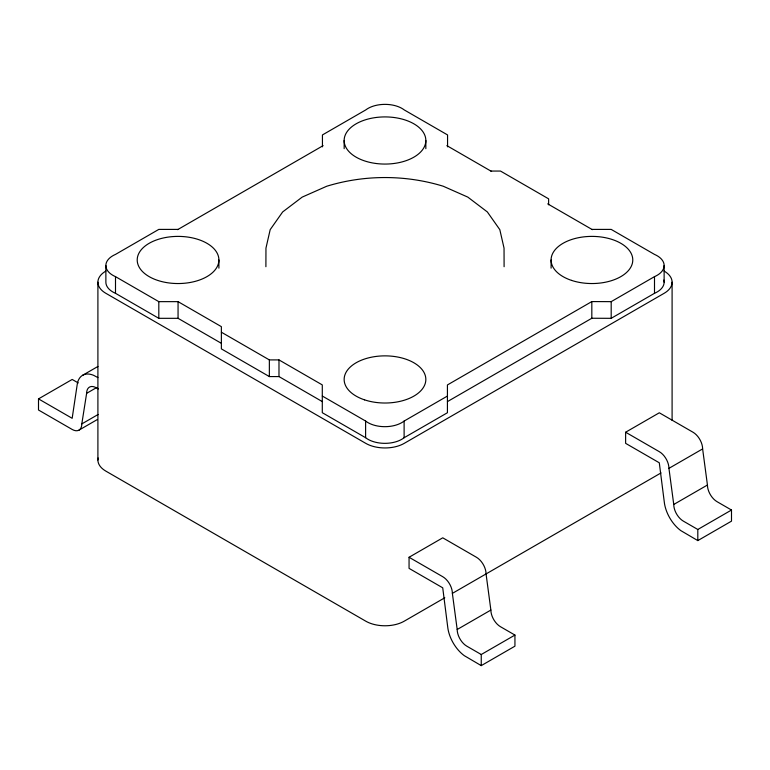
<?xml version="1.0" encoding="UTF-8"?>
<svg xmlns="http://www.w3.org/2000/svg" width="770" height="770" viewBox="0 0 770 770"><rect width="100%" height="100%" fill="white"/><g stroke="black" fill="none" stroke-linecap="round" stroke-linejoin="round"><path stroke-width="1.16" d="M78.251 382.95L72.188 379.446L38.5 398.889L38.5 410.006L72.188 429.458A13.61 7.864 60 0 0 81.812 423.904L86.625 393.335A13.61 7.864 60 0 1 96.25 387.782L98.31 388.966M177.601 229.672L323.131 145.645M82.621 375.288L97.934 366.453M86.625 393.335L96.837 387.445M81.812 423.904L98.146 414.472M78.992 430.132L97.367 419.525M591.938 229.402L611.188 229.402L654.5 254.408A24.062 13.889 0 0 1 654.5 276.642L611.188 301.647L591.822 301.58L447.428 384.942L447.428 412.73L404.115 437.735A23.899 13.793 0 0 1 365.606 437.707L322.293 412.701L322.293 384.913L278.981 359.908L269.356 359.908L221.375 332.207M322.293 396.03L365.606 421.036A23.899 13.793 0 0 0 404.115 421.065L447.428 396.059M447.428 401.613L591.822 318.251L611.188 318.318L654.5 293.312A24.062 13.889 0 0 0 663.836 280.059M409.062 557.268L442.75 537.816L476.438 557.268A13.61 7.864 60 0 1 486.062 573.939L490.875 610.061A13.61 7.864 60 0 0 500.5 626.732L514.938 635.067L514.938 646.174L481.25 665.626L464.3 655.674A27.248 15.737 60 0 1 447.707 626.934L442.731 587.818L409.062 568.375L409.062 557.268L442.75 576.711A13.61 7.864 60 0 1 452.375 593.381L457.188 629.504A13.61 7.864 60 0 0 466.812 646.174L481.25 654.51L514.938 635.067M625.625 432.23L659.312 412.787L693 432.23A13.61 7.864 60 0 1 702.625 448.91L707.438 485.023A13.61 7.864 60 0 0 717.062 501.694L731.5 510.029L731.5 521.146L697.812 540.598L680.863 530.646A27.248 15.737 60 0 1 664.269 501.905L659.293 462.789L625.625 443.347L625.625 432.23L659.312 451.682A13.61 7.864 60 0 1 668.938 468.353L673.75 504.475A13.61 7.864 60 0 0 683.375 521.146L697.812 529.481L731.5 510.029M444.791 597.77L404.25 621.169A27.22 15.718 0 0 1 365.75 621.169L105.875 471.134A27.22 15.718 0 0 1 98.136 457.967M452.375 593.381L661.006 472.934M668.938 468.353L702.625 448.91M457.188 629.504L490.875 610.061M673.75 504.475L707.438 485.023M490.875 171.055L500.5 171.055L548.625 198.843L548.625 204.791M178.062 229.402L158.812 229.402L115.5 254.408A24.062 13.889 0 0 0 115.5 276.642L115.5 293.312L158.812 318.318L178.062 318.318L221.375 343.324M115.5 276.642L158.812 301.647L178.062 301.647L221.375 326.653L221.375 348.877L269.356 376.578L278.981 376.578L322.293 401.594M446.869 145.645L491.568 171.46M547.701 203.867L592.399 229.672M97.906 377.618L93.738 375.375A27.248 15.737 60 0 0 77.144 384.962L72.168 418.312L38.5 398.889M697.812 529.481L697.812 540.598M672.095 282.195L672.095 420.372M664.125 265.525L664.125 282.195M654.5 276.642L654.5 293.312M611.188 301.647L611.188 318.318M591.822 301.58L591.822 318.251M551.099 259.971L551.099 268.153M504.1 266.718L504.042 248.133L499.817 229.653L487.352 211.952L467.814 197.11L443.222 186.225C405.453 174.655 364.547 174.655 326.778 186.225L302.186 197.11L282.648 211.952L270.183 229.653L265.958 248.133L265.9 266.718M481.25 654.51L481.25 665.626M447.562 146.849L447.562 134.933L404.25 109.927A24.062 13.889 0 0 0 365.75 109.927L322.438 134.933L322.438 146.849M425.839 140.496A40.839 23.572 0 0 1 364.585 160.911A40.839 23.572 0 0 1 364.585 120.072A40.839 23.572 0 0 1 425.839 140.496L425.839 148.687M404.115 421.065L404.115 437.735M365.606 421.036L365.606 437.707M344.161 140.496L344.161 148.687M278.981 359.908L278.981 376.578M269.356 359.908L269.356 376.578M218.901 259.971A40.839 23.572 0 0 1 157.648 280.386A40.839 23.572 0 0 1 157.648 239.547A40.839 23.572 0 0 1 218.901 259.971L218.901 268.153M178.062 301.647L178.062 318.318M158.812 301.647L158.812 318.318M105.875 265.525L105.875 282.195A24.062 13.889 0 0 0 115.5 293.312M97.906 282.195L97.906 460.017M105.875 271.079A27.22 15.718 0 0 0 105.875 293.312L365.75 443.347A27.22 15.718 0 0 0 404.25 443.347L664.125 293.312A27.22 15.718 0 0 0 664.125 271.079M571.523 280.386A40.839 23.572 0 0 0 632.776 259.971A40.839 23.572 0 0 0 571.523 239.547A40.839 23.572 0 0 0 571.523 280.386M364.585 399.861A40.839 23.572 0 0 0 425.839 379.437A40.839 23.572 0 0 0 364.585 359.022A40.839 23.572 0 0 0 364.585 399.861"/></g></svg>
